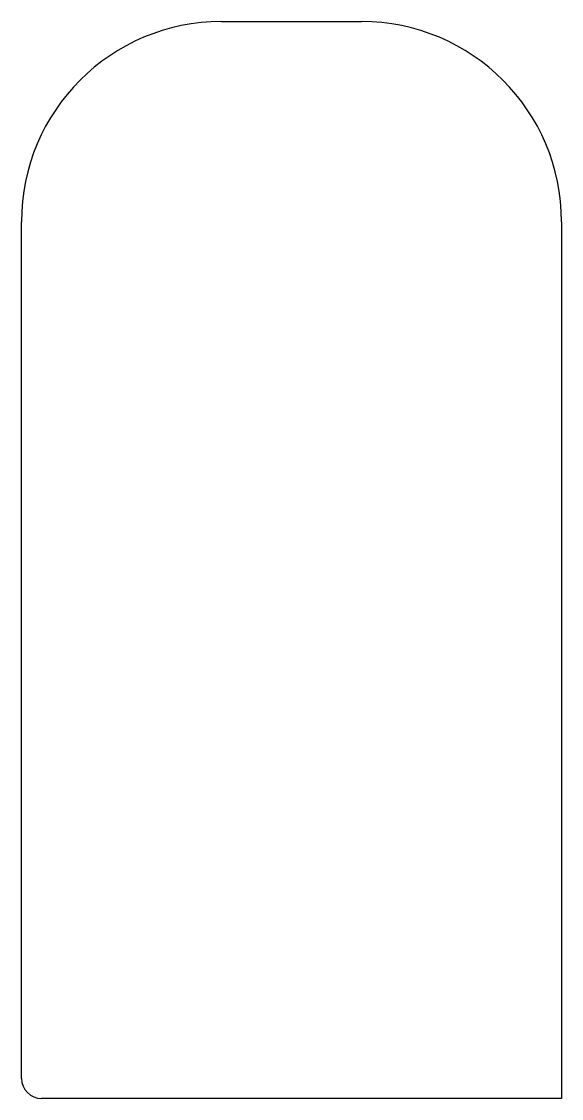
# Model space of a CAD drawing. Extents: x -13.5 to 13.5, y 0 to 53.8.
import ezdxf

# ---------------------------------------------------------------- set-up
doc = ezdxf.new("R2010")
doc.units = 0
doc.header["$MEASUREMENT"] = 0
doc.layers.add('MODELSKETCH_VISIBLE', color=7, linetype='CONTINUOUS')

msp = doc.modelspace()

# ---------------------------------------------------------------- linework, layer by layer
at = {"layer": 'MODELSKETCH_VISIBLE'}
for p, q in [((-3.5, 53.8), (3.5, 53.8)), ((-13.5, 1), (-13.5, 43.8)), ((13.5, 43.8), (13.5, 0)), ((13.5, 0), (-12.5, 0))]:
    msp.add_line(p, q, dxfattribs=at)
for centre, radius, start, end in [((-3.5, 43.8), 10, 90, 180), ((3.5, 43.8), 10, 0, 90), ((-12.5, 1), 1, 180, 270)]:
    msp.add_arc(centre, radius, start, end, dxfattribs=at)

doc.saveas('drawing.dxf')
